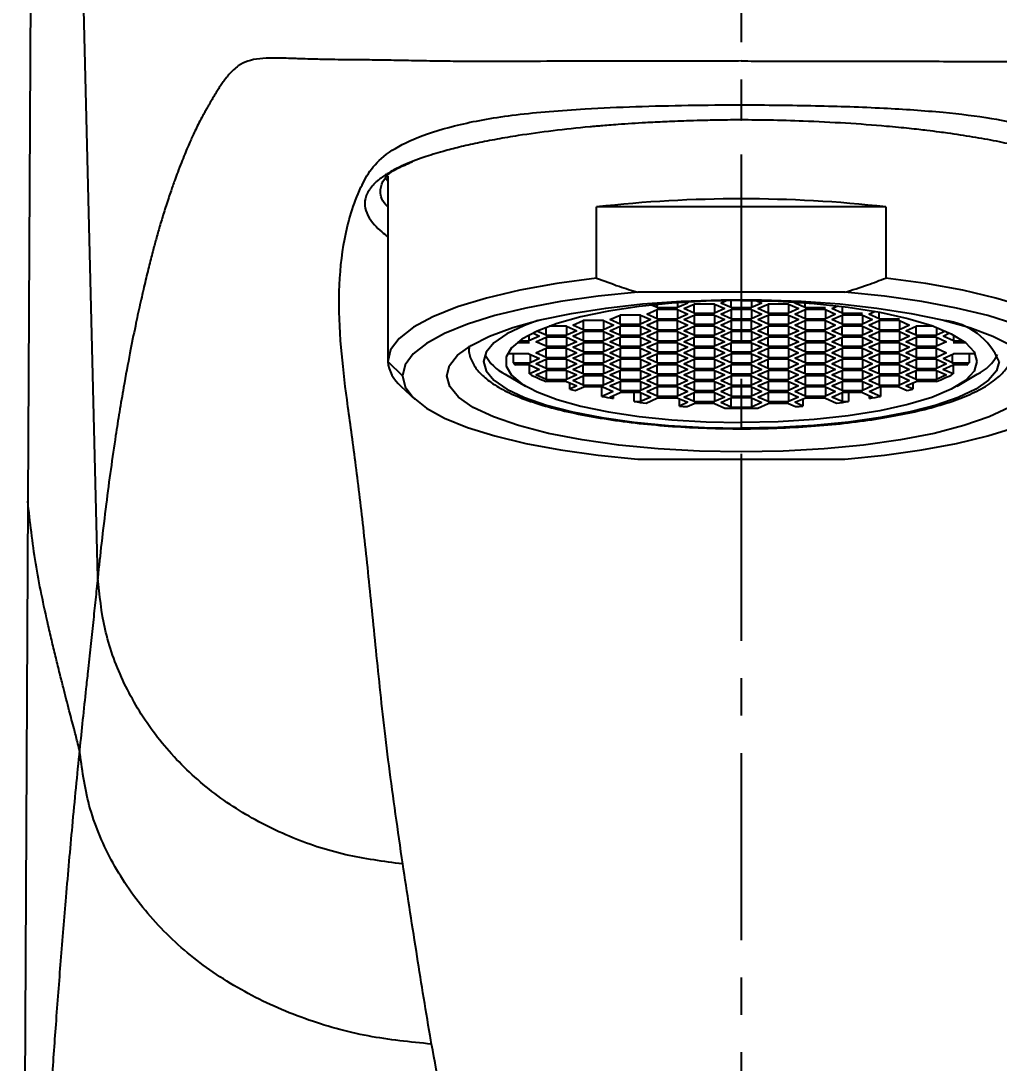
# Model space of a CAD drawing. Header units: millimetres. Extents: x 1261 to 1854, y -639 to -219.
# Drawn here: x 1649.31 to 1682.52, y -456.51 to -421.13 of the extents above; entities that cross this region are included whole.
import ezdxf

# ---------------------------------------------------------------- set-up
doc = ezdxf.new("R2010")
doc.units = ezdxf.units.MM
doc.header["$LTSCALE"] = 0.1
doc.linetypes.add('CENTERX2', pattern=[101.6, 63.5, -12.7, 12.7, -12.7])
doc.layers.get('0').update_dxf_attribs({"lineweight": 13})
doc.layers.add('CENTER', color=1, linetype='CENTERX2')
doc.layers.add('DIM', color=3, linetype='Continuous', lineweight=9)
doc.styles.get("Standard").update_dxf_attribs({"font": 'arial.ttf'})
doc.dimstyles.new('ISO-25', dxfattribs={"dimtxt": 2.5, "dimasz": 2.5, "dimexe": 1.25, "dimexo": 0.625, "dimtad": 1, "dimtxsty": 'Standard', "dimcen": 2.5, "dimadec": 0, "dimazin": 0, "dimtfac": 1, "dimtmove": 0, "dimatfit": 3, "dimfxl": 0, "dimarcsym": 0})

# ---------------------------------------------------------------- blocks, each defined once
blk = doc.blocks.new('*D18')
at = {"layer": 'Defpoints', "color": 0}
for p in [(1673.764, -359.927), (1735.228, -359.927), (1697.692, -485.737)]:
    blk.add_point(p, dxfattribs=at)
at = {"layer": 'DIM', "color": 3, "linetype": 'ByBlock', "lineweight": -2}
for p, q in [((1674.389, -359.927), (1736.478, -359.927)), ((1735.228, -483.237), (1735.228, -362.427)), ((1698.317, -485.737), (1736.478, -485.737))]:
    blk.add_line(p, q, dxfattribs=at)
at = {"layer": 'DIM', "color": 3}
for points in [[(1734.811, -362.427), (1735.644, -362.427), (1735.228, -359.927)], [(1734.811, -483.237), (1735.644, -483.237), (1735.228, -485.737)]]:
    blk.add_solid(points, dxfattribs=at)
at = {"layer": 'DIM', "color": 3, "insert": (1731.598, -422.832), "char_height": 5, "attachment_point": 5, "rotation": 90}
blk.add_mtext('125,8', dxfattribs=at)

msp = doc.modelspace()

# ---------------------------------------------------------------- linework, layer by layer
at = {"color": 7, "linetype": 'Continuous', "lineweight": 25}
for p, q in [((1649.761, -396.45), (1649.542, -437.437)), ((1651.917, -440.04), (1651.196, -410.667)), ((1661.764, -426.57), (1661.681, -426.455)), ((1661.764, -426.408), (1661.764, -432.694)), ((1668.855, -429.86), (1668.855, -427.445)), ((1678.673, -427.445), (1668.855, -427.445)), ((1678.673, -427.445), (1678.673, -429.86)), ((1677.278, -430.343), (1670.25, -430.343)), ((1673.764, -430.589), (1673.764, -430.623)), ((1670.56, -431.085), (1670.906, -430.93)), ((1670.906, -430.865), (1670.715, -430.78)), ((1670.906, -430.865), (1670.906, -430.76)), ((1670.906, -430.865), (1671.599, -430.865)), ((1671.599, -430.93), (1670.906, -430.93)), ((1670.906, -431.24), (1670.906, -430.93)), ((1671.599, -430.701), (1671.599, -430.865)), ((1671.945, -430.71), (1671.599, -430.865)), ((1671.599, -430.93), (1671.945, -431.085)), ((1671.599, -430.93), (1671.599, -431.24)), ((1671.815, -430.897), (1672.162, -430.742)), ((1672.162, -431.053), (1671.815, -430.897)), ((1672.855, -430.742), (1672.162, -430.742)), ((1672.162, -431.053), (1672.162, -430.742)), ((1672.855, -430.742), (1673.201, -430.897)), ((1672.855, -430.742), (1672.855, -431.053)), ((1673.201, -430.897), (1672.855, -431.053)), ((1673.071, -430.71), (1673.255, -430.628)), ((1673.418, -430.865), (1673.071, -430.71)), ((1673.071, -431.085), (1673.418, -430.93)), ((1673.418, -430.865), (1673.418, -430.625)), ((1673.418, -430.865), (1674.11, -430.865)), ((1674.11, -430.93), (1673.418, -430.93)), ((1673.418, -430.93), (1673.418, -431.24)), ((1674.11, -430.625), (1674.11, -430.865)), ((1674.457, -430.71), (1674.11, -430.865)), ((1674.11, -430.93), (1674.457, -431.085)), ((1674.11, -430.93), (1674.11, -431.24)), ((1674.273, -430.628), (1674.457, -430.71)), ((1674.327, -430.897), (1674.673, -430.742)), ((1674.673, -431.053), (1674.327, -430.897)), ((1675.366, -430.742), (1674.673, -430.742)), ((1674.673, -430.742), (1674.673, -431.053)), ((1675.366, -430.742), (1675.713, -430.897)), ((1675.366, -430.742), (1675.366, -431.053)), ((1675.713, -430.897), (1675.366, -431.053)), ((1675.583, -430.71), (1675.646, -430.682)), ((1675.929, -430.865), (1675.583, -430.71)), ((1675.583, -431.085), (1675.929, -430.93)), ((1675.929, -430.865), (1675.929, -430.701)), ((1675.929, -430.865), (1676.622, -430.865)), ((1676.622, -430.93), (1675.929, -430.93)), ((1675.929, -430.93), (1675.929, -431.24)), ((1676.622, -430.93), (1676.968, -431.085)), ((1676.622, -430.93), (1676.622, -431.24)), ((1676.838, -430.898), (1677.044, -430.805)), ((1677.185, -431.053), (1676.838, -430.898)), ((1677.185, -430.822), (1677.185, -431.053)), ((1668.048, -431.46), (1668.395, -431.305)), ((1669.087, -431.305), (1668.395, -431.305)), ((1668.395, -431.305), (1668.395, -431.616)), ((1669.087, -431.305), (1669.434, -431.46)), ((1669.087, -431.305), (1669.087, -431.616)), ((1669.304, -431.273), (1669.65, -431.118)), ((1669.65, -431.428), (1669.304, -431.273)), ((1670.343, -431.118), (1669.65, -431.118)), ((1669.65, -431.428), (1669.65, -431.118)), ((1670.343, -431.118), (1670.69, -431.273)), ((1670.343, -431.428), (1670.343, -431.118)), ((1670.69, -431.273), (1670.343, -431.428)), ((1670.906, -431.24), (1670.56, -431.085)), ((1670.56, -431.46), (1670.906, -431.305)), ((1670.906, -431.24), (1671.599, -431.24)), ((1671.599, -431.305), (1670.906, -431.305)), ((1670.906, -431.305), (1670.906, -431.616)), ((1671.945, -431.085), (1671.599, -431.24)), ((1671.599, -431.305), (1671.945, -431.46)), ((1671.599, -431.616), (1671.599, -431.305)), ((1671.815, -431.273), (1672.162, -431.117)), ((1672.162, -431.428), (1671.815, -431.273)), ((1672.162, -431.053), (1672.855, -431.053)), ((1672.855, -431.117), (1672.162, -431.117)), ((1672.162, -431.117), (1672.162, -431.428)), ((1672.855, -431.117), (1673.201, -431.273)), ((1672.855, -431.117), (1672.855, -431.428)), ((1673.201, -431.273), (1672.855, -431.428)), ((1673.418, -431.24), (1673.071, -431.085)), ((1673.071, -431.46), (1673.418, -431.305)), ((1673.418, -431.24), (1674.11, -431.24)), ((1674.11, -431.305), (1673.418, -431.305)), ((1673.418, -431.305), (1673.418, -431.616)), ((1674.457, -431.085), (1674.11, -431.24)), ((1674.11, -431.305), (1674.457, -431.46)), ((1674.11, -431.616), (1674.11, -431.305)), ((1674.327, -431.273), (1674.673, -431.117)), ((1674.673, -431.428), (1674.327, -431.273)), ((1674.673, -431.053), (1675.366, -431.053)), ((1675.366, -431.117), (1674.673, -431.117)), ((1674.673, -431.117), (1674.673, -431.428)), ((1675.366, -431.117), (1675.713, -431.273)), ((1675.366, -431.117), (1675.366, -431.428)), ((1675.713, -431.273), (1675.366, -431.428)), ((1675.929, -431.24), (1675.583, -431.085)), ((1675.583, -431.46), (1675.929, -431.305)), ((1675.929, -431.24), (1676.622, -431.24)), ((1676.622, -431.305), (1675.929, -431.305)), ((1675.929, -431.305), (1675.929, -431.616)), ((1676.968, -431.085), (1676.622, -431.24)), ((1676.622, -431.305), (1676.968, -431.46)), ((1676.622, -431.616), (1676.622, -431.305)), ((1676.838, -431.273), (1677.185, -431.118)), ((1677.185, -431.428), (1676.838, -431.273)), ((1677.185, -431.053), (1677.878, -431.053)), ((1677.878, -431.118), (1677.185, -431.118)), ((1677.185, -431.118), (1677.185, -431.428)), ((1677.878, -431.118), (1678.224, -431.273)), ((1677.878, -431.118), (1677.878, -431.428)), ((1678.224, -431.273), (1677.878, -431.428)), ((1678.094, -431.085), (1678.307, -430.99)), ((1678.44, -431.24), (1678.094, -431.085)), ((1678.094, -431.46), (1678.44, -431.305)), ((1678.44, -431.24), (1678.44, -431.014)), ((1678.44, -431.24), (1679.133, -431.24)), ((1679.133, -431.305), (1678.44, -431.305)), ((1678.44, -431.305), (1678.44, -431.616)), ((1679.133, -431.305), (1679.48, -431.46)), ((1679.133, -431.305), (1679.133, -431.616)), ((1667.139, -431.803), (1666.826, -431.663)), ((1667.139, -431.803), (1667.139, -431.533)), ((1667.832, -431.493), (1667.248, -431.493)), ((1667.832, -431.493), (1668.178, -431.648)), ((1667.832, -431.493), (1667.832, -431.803)), ((1668.178, -431.648), (1667.832, -431.803)), ((1668.395, -431.616), (1668.048, -431.46)), ((1668.395, -431.616), (1669.087, -431.616)), ((1669.434, -431.46), (1669.087, -431.616)), ((1669.304, -431.648), (1669.65, -431.493)), ((1669.65, -431.803), (1669.304, -431.648)), ((1669.65, -431.428), (1670.343, -431.428)), ((1670.343, -431.493), (1669.65, -431.493)), ((1669.65, -431.803), (1669.65, -431.493)), ((1670.343, -431.493), (1670.69, -431.648)), ((1670.343, -431.493), (1670.343, -431.803)), ((1670.69, -431.648), (1670.343, -431.803)), ((1670.906, -431.616), (1670.56, -431.46)), ((1670.906, -431.616), (1671.599, -431.616)), ((1671.945, -431.46), (1671.599, -431.616)), ((1671.815, -431.648), (1672.162, -431.493)), ((1672.162, -431.803), (1671.815, -431.648)), ((1672.162, -431.428), (1672.855, -431.428)), ((1672.855, -431.493), (1672.162, -431.493)), ((1672.162, -431.493), (1672.162, -431.803)), ((1672.855, -431.493), (1673.201, -431.648)), ((1672.855, -431.493), (1672.855, -431.803)), ((1673.201, -431.648), (1672.855, -431.803)), ((1673.418, -431.616), (1673.071, -431.46)), ((1673.418, -431.616), (1674.11, -431.616)), ((1674.457, -431.46), (1674.11, -431.616)), ((1674.327, -431.648), (1674.673, -431.493)), ((1674.673, -431.803), (1674.327, -431.648)), ((1674.673, -431.428), (1675.366, -431.428)), ((1675.366, -431.493), (1674.673, -431.493)), ((1674.673, -431.803), (1674.673, -431.493)), ((1675.366, -431.493), (1675.713, -431.648)), ((1675.366, -431.493), (1675.366, -431.803)), ((1675.713, -431.648), (1675.366, -431.803)), ((1675.929, -431.616), (1675.583, -431.46)), ((1675.929, -431.616), (1676.622, -431.616)), ((1676.968, -431.46), (1676.622, -431.616)), ((1676.838, -431.648), (1677.185, -431.493)), ((1677.185, -431.803), (1676.838, -431.648)), ((1677.185, -431.428), (1677.878, -431.428)), ((1677.878, -431.493), (1677.185, -431.493)), ((1677.185, -431.803), (1677.185, -431.493)), ((1677.878, -431.493), (1678.224, -431.648)), ((1677.878, -431.493), (1677.878, -431.803)), ((1678.224, -431.648), (1677.878, -431.803)), ((1678.44, -431.616), (1678.094, -431.46)), ((1678.44, -431.616), (1679.133, -431.616)), ((1679.48, -431.46), (1679.133, -431.616)), ((1679.35, -431.648), (1679.696, -431.493)), ((1679.696, -431.803), (1679.35, -431.648)), ((1680.28, -431.493), (1679.696, -431.493)), ((1679.696, -431.803), (1679.696, -431.493)), ((1680.389, -431.533), (1680.389, -431.803)), ((1680.702, -431.663), (1680.389, -431.803)), ((1666.243, -431.988), (1666.558, -431.988)), ((1666.558, -431.795), (1666.558, -431.988)), ((1666.914, -431.831), (1666.558, -431.988)), ((1666.693, -431.725), (1666.914, -431.831)), ((1666.792, -432.023), (1667.139, -431.868)), ((1667.139, -431.803), (1667.832, -431.803)), ((1667.832, -431.868), (1667.139, -431.868)), ((1667.139, -431.868), (1667.139, -432.179)), ((1667.832, -431.868), (1668.178, -432.023)), ((1667.832, -431.868), (1667.832, -432.179)), ((1668.048, -431.836), (1668.395, -431.68)), ((1668.395, -431.991), (1668.048, -431.836)), ((1669.087, -431.68), (1668.395, -431.68)), ((1668.395, -431.68), (1668.395, -431.991)), ((1668.395, -431.991), (1669.087, -431.991)), ((1669.087, -431.68), (1669.434, -431.836)), ((1669.087, -431.68), (1669.087, -431.991)), ((1669.434, -431.836), (1669.087, -431.991)), ((1669.304, -432.023), (1669.65, -431.868)), ((1669.65, -431.803), (1670.343, -431.803)), ((1670.343, -431.868), (1669.65, -431.868)), ((1669.65, -432.179), (1669.65, -431.868)), ((1670.343, -431.868), (1670.69, -432.023)), ((1670.343, -431.868), (1670.343, -432.179)), ((1670.56, -431.836), (1670.906, -431.68)), ((1670.906, -431.991), (1670.56, -431.836)), ((1671.599, -431.68), (1670.906, -431.68)), ((1670.906, -431.68), (1670.906, -431.991)), ((1670.906, -431.991), (1671.599, -431.991)), ((1671.599, -431.68), (1671.945, -431.836)), ((1671.599, -431.68), (1671.599, -431.991)), ((1671.945, -431.836), (1671.599, -431.991)), ((1671.815, -432.023), (1672.162, -431.868)), ((1672.162, -431.803), (1672.855, -431.803)), ((1672.855, -431.868), (1672.162, -431.868)), ((1672.162, -432.179), (1672.162, -431.868)), ((1672.855, -431.868), (1673.201, -432.023)), ((1672.855, -431.868), (1672.855, -432.179)), ((1673.071, -431.836), (1673.418, -431.68)), ((1673.418, -431.991), (1673.071, -431.836)), ((1674.11, -431.68), (1673.418, -431.68)), ((1673.418, -431.68), (1673.418, -431.991)), ((1673.418, -431.991), (1674.11, -431.991)), ((1674.11, -431.68), (1674.457, -431.836)), ((1674.11, -431.68), (1674.11, -431.991)), ((1674.457, -431.836), (1674.11, -431.991)), ((1674.327, -432.023), (1674.673, -431.868)), ((1674.673, -431.803), (1675.366, -431.803)), ((1675.366, -431.868), (1674.673, -431.868)), ((1674.673, -432.179), (1674.673, -431.868)), ((1675.366, -431.868), (1675.713, -432.023)), ((1675.366, -431.868), (1675.366, -432.179)), ((1675.583, -431.836), (1675.929, -431.68)), ((1675.929, -431.991), (1675.583, -431.836)), ((1676.622, -431.68), (1675.929, -431.68)), ((1675.929, -431.68), (1675.929, -431.991)), ((1675.929, -431.991), (1676.622, -431.991)), ((1676.622, -431.68), (1676.968, -431.836)), ((1676.622, -431.68), (1676.622, -431.991)), ((1676.968, -431.836), (1676.622, -431.991)), ((1676.838, -432.023), (1677.185, -431.868)), ((1677.185, -431.803), (1677.878, -431.803)), ((1677.878, -431.868), (1677.185, -431.868)), ((1677.185, -432.179), (1677.185, -431.868)), ((1677.878, -431.868), (1678.224, -432.023)), ((1677.878, -431.868), (1677.878, -432.179)), ((1678.094, -431.836), (1678.44, -431.68)), ((1678.44, -431.991), (1678.094, -431.836)), ((1679.133, -431.68), (1678.44, -431.68)), ((1678.44, -431.68), (1678.44, -431.991)), ((1678.44, -431.991), (1679.133, -431.991)), ((1679.133, -431.68), (1679.48, -431.836)), ((1679.133, -431.68), (1679.133, -431.991)), ((1679.48, -431.836), (1679.133, -431.991)), ((1679.35, -432.023), (1679.696, -431.868)), ((1679.696, -431.803), (1680.389, -431.803)), ((1680.389, -431.868), (1679.696, -431.868)), ((1679.696, -431.868), (1679.696, -432.179)), ((1680.389, -431.868), (1680.735, -432.023)), ((1680.389, -431.868), (1680.389, -432.179)), ((1680.614, -431.831), (1680.835, -431.725)), ((1680.97, -431.988), (1680.614, -431.831)), ((1680.97, -431.795), (1680.97, -431.988)), ((1680.97, -431.988), (1681.285, -431.988)), ((1664.514, -432.211), (1664.515, -432.18)), ((1664.514, -432.194), (1664.514, -432.211)), ((1666.576, -432.056), (1666.154, -432.056)), ((1667.139, -432.179), (1666.792, -432.023)), ((1666.792, -432.399), (1667.139, -432.243)), ((1667.139, -432.179), (1667.832, -432.179)), ((1667.832, -432.243), (1667.139, -432.243)), ((1667.139, -432.554), (1667.139, -432.243)), ((1668.178, -432.023), (1667.832, -432.179)), ((1667.832, -432.243), (1668.178, -432.399)), ((1667.832, -432.554), (1667.832, -432.243)), ((1668.048, -432.211), (1668.395, -432.056)), ((1668.395, -432.366), (1668.048, -432.211)), ((1669.087, -432.056), (1668.395, -432.056)), ((1668.395, -432.056), (1668.395, -432.366)), ((1668.395, -432.366), (1669.087, -432.366)), ((1669.087, -432.056), (1669.434, -432.211)), ((1669.087, -432.056), (1669.087, -432.366)), ((1669.434, -432.211), (1669.087, -432.366)), ((1669.65, -432.179), (1669.304, -432.023)), ((1669.304, -432.399), (1669.65, -432.243)), ((1669.65, -432.179), (1670.343, -432.179)), ((1670.343, -432.243), (1669.65, -432.243)), ((1669.65, -432.243), (1669.65, -432.554)), ((1670.69, -432.023), (1670.343, -432.179)), ((1670.343, -432.243), (1670.69, -432.399)), ((1670.343, -432.554), (1670.343, -432.243)), ((1670.56, -432.211), (1670.906, -432.056)), ((1670.906, -432.366), (1670.56, -432.211)), ((1671.599, -432.056), (1670.906, -432.056)), ((1670.906, -432.056), (1670.906, -432.366)), ((1670.906, -432.366), (1671.599, -432.366)), ((1671.599, -432.056), (1671.945, -432.211)), ((1671.599, -432.056), (1671.599, -432.366)), ((1671.945, -432.211), (1671.599, -432.366)), ((1672.162, -432.179), (1671.815, -432.023)), ((1671.815, -432.399), (1672.162, -432.243)), ((1672.162, -432.179), (1672.855, -432.179)), ((1672.855, -432.243), (1672.162, -432.243)), ((1672.162, -432.243), (1672.162, -432.554)), ((1673.201, -432.023), (1672.855, -432.179)), ((1672.855, -432.243), (1673.201, -432.399)), ((1672.855, -432.243), (1672.855, -432.554)), ((1673.071, -432.211), (1673.418, -432.056)), ((1673.418, -432.366), (1673.071, -432.211)), ((1674.11, -432.056), (1673.418, -432.056)), ((1673.418, -432.366), (1673.418, -432.056)), ((1673.418, -432.366), (1674.11, -432.366)), ((1674.11, -432.056), (1674.457, -432.211)), ((1674.11, -432.056), (1674.11, -432.366)), ((1674.457, -432.211), (1674.11, -432.366)), ((1674.673, -432.179), (1674.327, -432.023)), ((1674.327, -432.399), (1674.673, -432.243)), ((1674.673, -432.179), (1675.366, -432.179)), ((1675.366, -432.243), (1674.673, -432.243)), ((1674.673, -432.243), (1674.673, -432.554)), ((1675.713, -432.023), (1675.366, -432.179)), ((1675.366, -432.243), (1675.712, -432.399)), ((1675.366, -432.243), (1675.366, -432.554)), ((1675.583, -432.211), (1675.929, -432.056)), ((1675.929, -432.366), (1675.583, -432.211)), ((1676.622, -432.056), (1675.929, -432.056)), ((1675.929, -432.056), (1675.929, -432.366)), ((1675.929, -432.366), (1676.622, -432.366)), ((1676.622, -432.056), (1676.968, -432.211)), ((1676.622, -432.056), (1676.622, -432.366)), ((1676.968, -432.211), (1676.622, -432.366)), ((1677.185, -432.179), (1676.838, -432.023)), ((1676.838, -432.399), (1677.185, -432.243)), ((1677.185, -432.179), (1677.878, -432.179)), ((1677.878, -432.243), (1677.185, -432.243)), ((1677.185, -432.243), (1677.185, -432.554)), ((1678.224, -432.023), (1677.878, -432.179)), ((1677.878, -432.243), (1678.224, -432.399)), ((1677.878, -432.554), (1677.878, -432.243)), ((1678.094, -432.211), (1678.44, -432.056)), ((1678.44, -432.366), (1678.094, -432.211)), ((1679.133, -432.056), (1678.44, -432.056)), ((1678.44, -432.056), (1678.44, -432.366)), ((1678.44, -432.366), (1679.133, -432.366)), ((1679.133, -432.056), (1679.48, -432.211)), ((1679.133, -432.056), (1679.133, -432.366)), ((1679.48, -432.211), (1679.133, -432.366)), ((1679.696, -432.179), (1679.35, -432.023)), ((1679.35, -432.399), (1679.696, -432.243)), ((1679.696, -432.179), (1680.389, -432.179)), ((1680.389, -432.243), (1679.696, -432.243)), ((1679.696, -432.243), (1679.696, -432.554)), ((1680.735, -432.023), (1680.389, -432.179)), ((1680.389, -432.243), (1680.735, -432.399)), ((1680.389, -432.554), (1680.389, -432.243)), ((1681.374, -432.056), (1680.952, -432.056)), ((1661.764, -432.694), (1662.264, -433.177)), ((1666.558, -432.434), (1665.827, -432.434)), ((1666.03, -432.74), (1666.03, -432.434)), ((1666.558, -432.434), (1666.914, -432.591)), ((1666.603, -432.453), (1666.603, -432.74)), ((1666.914, -432.591), (1666.603, -432.74)), ((1667.139, -432.554), (1666.792, -432.399)), ((1666.792, -432.774), (1667.139, -432.619)), ((1667.139, -432.554), (1667.832, -432.554)), ((1667.832, -432.619), (1667.139, -432.619)), ((1667.139, -432.619), (1667.139, -432.929)), ((1668.178, -432.399), (1667.832, -432.554)), ((1667.832, -432.619), (1668.178, -432.774)), ((1667.832, -432.619), (1667.832, -432.929)), ((1668.048, -432.586), (1668.395, -432.431)), ((1668.395, -432.742), (1668.048, -432.586)), ((1669.087, -432.431), (1668.395, -432.431)), ((1668.395, -432.431), (1668.395, -432.742)), ((1669.087, -432.431), (1669.434, -432.586)), ((1669.087, -432.431), (1669.087, -432.742)), ((1669.434, -432.586), (1669.087, -432.742)), ((1669.65, -432.554), (1669.304, -432.399)), ((1669.304, -432.774), (1669.65, -432.619)), ((1669.65, -432.554), (1670.343, -432.554)), ((1670.343, -432.619), (1669.65, -432.619)), ((1669.65, -432.619), (1669.65, -432.929)), ((1670.69, -432.399), (1670.343, -432.554)), ((1670.343, -432.619), (1670.69, -432.774)), ((1670.343, -432.619), (1670.343, -432.929)), ((1670.56, -432.586), (1670.906, -432.431)), ((1670.906, -432.742), (1670.56, -432.586)), ((1671.599, -432.431), (1670.906, -432.431)), ((1670.906, -432.742), (1670.906, -432.431)), ((1671.599, -432.431), (1671.945, -432.586)), ((1671.599, -432.431), (1671.599, -432.742)), ((1671.945, -432.586), (1671.599, -432.742)), ((1672.162, -432.554), (1671.815, -432.399)), ((1671.815, -432.774), (1672.162, -432.619)), ((1672.162, -432.554), (1672.855, -432.554)), ((1672.855, -432.619), (1672.162, -432.619)), ((1672.162, -432.619), (1672.162, -432.929)), ((1673.201, -432.399), (1672.855, -432.554)), ((1672.855, -432.619), (1673.201, -432.774)), ((1672.855, -432.619), (1672.855, -432.929)), ((1673.071, -432.586), (1673.418, -432.431)), ((1673.418, -432.742), (1673.071, -432.586)), ((1674.11, -432.431), (1673.418, -432.431)), ((1673.418, -432.431), (1673.418, -432.742)), ((1674.11, -432.431), (1674.457, -432.586)), ((1674.11, -432.431), (1674.11, -432.742)), ((1674.457, -432.586), (1674.11, -432.742)), ((1674.673, -432.554), (1674.327, -432.399)), ((1674.327, -432.774), (1674.673, -432.619)), ((1674.673, -432.554), (1675.366, -432.554)), ((1675.366, -432.619), (1674.673, -432.619)), ((1674.673, -432.929), (1674.673, -432.619)), ((1675.712, -432.399), (1675.366, -432.554)), ((1675.366, -432.619), (1675.712, -432.774)), ((1675.366, -432.619), (1675.366, -432.929)), ((1675.583, -432.586), (1675.929, -432.431)), ((1675.929, -432.742), (1675.583, -432.586)), ((1676.622, -432.431), (1675.929, -432.431)), ((1675.929, -432.431), (1675.929, -432.742)), ((1676.622, -432.431), (1676.968, -432.586)), ((1676.622, -432.431), (1676.622, -432.742)), ((1676.968, -432.586), (1676.622, -432.742)), ((1677.185, -432.554), (1676.838, -432.399)), ((1676.838, -432.774), (1677.185, -432.619)), ((1677.185, -432.554), (1677.878, -432.554)), ((1677.878, -432.619), (1677.185, -432.619)), ((1677.185, -432.619), (1677.185, -432.929)), ((1678.224, -432.399), (1677.878, -432.554)), ((1677.878, -432.619), (1678.224, -432.774)), ((1677.878, -432.619), (1677.878, -432.929)), ((1678.094, -432.586), (1678.44, -432.431)), ((1678.44, -432.742), (1678.094, -432.586)), ((1679.133, -432.431), (1678.44, -432.431)), ((1678.44, -432.431), (1678.44, -432.742)), ((1679.133, -432.431), (1679.48, -432.586)), ((1679.133, -432.431), (1679.133, -432.742)), ((1679.48, -432.586), (1679.133, -432.742)), ((1679.696, -432.554), (1679.35, -432.399)), ((1679.35, -432.774), (1679.696, -432.619)), ((1679.696, -432.554), (1680.389, -432.554)), ((1680.389, -432.619), (1679.696, -432.619)), ((1679.696, -432.619), (1679.696, -432.929)), ((1680.735, -432.399), (1680.389, -432.554)), ((1680.389, -432.619), (1680.735, -432.774)), ((1680.389, -432.619), (1680.389, -432.929)), ((1680.614, -432.591), (1680.97, -432.434)), ((1680.925, -432.74), (1680.614, -432.591)), ((1680.925, -432.453), (1680.925, -432.74)), ((1681.7, -432.434), (1680.97, -432.434)), ((1681.498, -432.434), (1681.498, -432.74)), ((1666.03, -432.74), (1666.603, -432.74)), ((1666.574, -432.806), (1666.102, -432.806)), ((1666.571, -433.117), (1666.571, -432.806)), ((1666.92, -432.962), (1666.571, -433.117)), ((1666.574, -432.806), (1666.92, -432.962)), ((1667.139, -432.929), (1666.792, -432.774)), ((1666.792, -433.149), (1667.139, -432.994)), ((1667.139, -432.929), (1667.832, -432.929)), ((1667.832, -432.994), (1667.139, -432.994)), ((1667.139, -432.994), (1667.139, -433.305)), ((1668.178, -432.774), (1667.832, -432.929)), ((1667.832, -432.994), (1668.178, -433.149)), ((1667.832, -432.994), (1667.832, -433.305)), ((1668.048, -432.962), (1668.395, -432.806)), ((1668.395, -433.117), (1668.048, -432.962)), ((1668.395, -432.742), (1669.087, -432.742)), ((1669.087, -432.806), (1668.395, -432.806)), ((1668.395, -433.117), (1668.395, -432.806)), ((1669.087, -432.806), (1669.434, -432.962)), ((1669.087, -432.806), (1669.087, -433.117)), ((1669.434, -432.962), (1669.087, -433.117)), ((1669.65, -432.929), (1669.304, -432.774)), ((1669.304, -433.149), (1669.65, -432.994)), ((1669.65, -432.929), (1670.343, -432.929)), ((1670.343, -432.994), (1669.65, -432.994)), ((1669.65, -433.305), (1669.65, -432.994)), ((1670.69, -432.774), (1670.343, -432.929)), ((1670.343, -432.994), (1670.69, -433.149)), ((1670.343, -432.994), (1670.343, -433.305)), ((1670.56, -432.962), (1670.906, -432.806)), ((1670.906, -433.117), (1670.56, -432.962)), ((1670.906, -432.742), (1671.599, -432.742)), ((1671.599, -432.806), (1670.906, -432.806)), ((1670.906, -433.117), (1670.906, -432.806)), ((1671.599, -432.806), (1671.945, -432.962)), ((1671.599, -432.806), (1671.599, -433.117)), ((1671.945, -432.962), (1671.599, -433.117)), ((1672.162, -432.929), (1671.815, -432.774)), ((1671.815, -433.149), (1672.162, -432.994)), ((1672.162, -432.929), (1672.855, -432.929)), ((1672.855, -432.994), (1672.162, -432.994)), ((1672.162, -432.994), (1672.162, -433.304)), ((1673.201, -432.774), (1672.855, -432.929)), ((1672.855, -432.994), (1673.201, -433.149)), ((1672.855, -432.994), (1672.855, -433.304)), ((1673.071, -432.962), (1673.418, -432.806)), ((1673.418, -433.117), (1673.071, -432.962)), ((1673.418, -432.742), (1674.11, -432.742)), ((1674.11, -432.806), (1673.418, -432.806)), ((1673.418, -433.117), (1673.418, -432.806)), ((1674.11, -432.806), (1674.457, -432.962)), ((1674.11, -432.806), (1674.11, -433.117)), ((1674.457, -432.962), (1674.11, -433.117)), ((1674.673, -432.929), (1674.327, -432.774)), ((1674.327, -433.149), (1674.673, -432.994)), ((1674.673, -432.929), (1675.366, -432.929)), ((1675.366, -432.994), (1674.673, -432.994)), ((1674.673, -432.994), (1674.673, -433.304)), ((1675.712, -432.774), (1675.366, -432.929)), ((1675.366, -432.994), (1675.712, -433.149)), ((1675.366, -432.994), (1675.366, -433.304)), ((1675.583, -432.962), (1675.929, -432.806)), ((1675.929, -433.117), (1675.583, -432.962)), ((1675.929, -432.742), (1676.622, -432.742)), ((1676.622, -432.806), (1675.929, -432.806)), ((1675.929, -433.117), (1675.929, -432.806)), ((1676.622, -432.806), (1676.968, -432.962)), ((1676.622, -432.806), (1676.622, -433.117)), ((1676.968, -432.962), (1676.622, -433.117)), ((1677.185, -432.929), (1676.838, -432.774)), ((1676.838, -433.149), (1677.185, -432.994)), ((1677.185, -432.929), (1677.878, -432.929)), ((1677.878, -432.994), (1677.185, -432.994)), ((1677.185, -432.994), (1677.185, -433.305)), ((1678.224, -432.774), (1677.878, -432.929)), ((1677.878, -432.994), (1678.224, -433.149)), ((1677.878, -432.994), (1677.878, -433.305)), ((1678.094, -432.962), (1678.44, -432.806)), ((1678.44, -433.117), (1678.094, -432.962)), ((1678.44, -432.742), (1679.133, -432.742)), ((1679.133, -432.806), (1678.44, -432.806)), ((1678.44, -433.117), (1678.44, -432.806)), ((1679.133, -432.806), (1679.48, -432.962)), ((1679.133, -432.806), (1679.133, -433.117)), ((1679.48, -432.962), (1679.133, -433.117)), ((1679.696, -432.929), (1679.35, -432.774)), ((1679.35, -433.149), (1679.696, -432.994)), ((1679.696, -432.929), (1680.389, -432.929)), ((1680.389, -432.994), (1679.696, -432.994)), ((1679.696, -433.305), (1679.696, -432.994)), ((1680.735, -432.774), (1680.389, -432.929)), ((1680.389, -432.994), (1680.735, -433.149)), ((1680.389, -432.994), (1680.389, -433.305)), ((1680.608, -432.962), (1680.954, -432.806)), ((1680.957, -433.117), (1680.608, -432.962)), ((1680.925, -432.74), (1681.498, -432.74)), ((1681.426, -432.806), (1680.954, -432.806)), ((1680.957, -432.806), (1680.957, -433.117)), ((1665.752, -433.121), (1666.439, -433.526)), ((1667.139, -433.305), (1666.792, -433.149)), ((1667.831, -433.37), (1667.134, -433.37)), ((1667.139, -433.305), (1667.832, -433.305)), ((1667.831, -433.37), (1668.177, -433.525)), ((1668.178, -433.149), (1667.832, -433.305)), ((1667.942, -433.631), (1667.942, -433.42)), ((1668.048, -433.337), (1668.395, -433.182)), ((1668.395, -433.492), (1668.048, -433.337)), ((1668.395, -433.117), (1669.087, -433.117)), ((1669.087, -433.182), (1668.395, -433.182)), ((1668.395, -433.182), (1668.395, -433.492)), ((1669.087, -433.182), (1669.434, -433.337)), ((1669.087, -433.492), (1669.087, -433.182)), ((1669.434, -433.337), (1669.087, -433.492)), ((1669.65, -433.305), (1669.304, -433.149)), ((1669.304, -433.525), (1669.65, -433.369)), ((1669.65, -433.305), (1670.343, -433.305)), ((1670.343, -433.369), (1669.65, -433.369)), ((1669.65, -433.369), (1669.65, -433.68)), ((1670.69, -433.149), (1670.343, -433.305)), ((1670.343, -433.369), (1670.69, -433.525)), ((1670.343, -433.369), (1670.343, -433.68)), ((1670.56, -433.337), (1670.906, -433.182)), ((1670.906, -433.492), (1670.56, -433.337)), ((1670.906, -433.117), (1671.599, -433.117)), ((1671.599, -433.182), (1670.906, -433.182)), ((1670.906, -433.182), (1670.906, -433.492)), ((1671.599, -433.182), (1671.945, -433.337)), ((1671.599, -433.492), (1671.599, -433.182)), ((1671.945, -433.337), (1671.599, -433.492)), ((1672.162, -433.304), (1671.815, -433.149)), ((1671.815, -433.524), (1672.162, -433.369)), ((1672.162, -433.304), (1672.855, -433.304)), ((1672.855, -433.369), (1672.162, -433.369)), ((1672.162, -433.369), (1672.162, -433.68)), ((1673.201, -433.149), (1672.855, -433.304)), ((1672.855, -433.369), (1673.201, -433.524)), ((1672.855, -433.369), (1672.855, -433.68)), ((1673.071, -433.337), (1673.418, -433.182)), ((1673.418, -433.492), (1673.071, -433.337)), ((1673.418, -433.117), (1674.11, -433.117)), ((1674.11, -433.182), (1673.418, -433.182)), ((1673.418, -433.182), (1673.418, -433.492)), ((1674.11, -433.182), (1674.457, -433.337)), ((1674.11, -433.492), (1674.11, -433.182)), ((1674.457, -433.337), (1674.11, -433.492)), ((1674.673, -433.304), (1674.327, -433.149)), ((1674.327, -433.524), (1674.673, -433.369)), ((1674.673, -433.304), (1675.366, -433.304)), ((1675.366, -433.369), (1674.673, -433.369)), ((1674.673, -433.369), (1674.673, -433.68)), ((1675.712, -433.149), (1675.366, -433.304)), ((1675.366, -433.369), (1675.712, -433.524)), ((1675.366, -433.369), (1675.366, -433.68)), ((1675.583, -433.337), (1675.929, -433.182)), ((1675.929, -433.492), (1675.583, -433.337)), ((1675.929, -433.117), (1676.622, -433.117)), ((1676.622, -433.182), (1675.929, -433.182)), ((1675.929, -433.182), (1675.929, -433.492)), ((1676.622, -433.182), (1676.968, -433.337)), ((1676.622, -433.492), (1676.622, -433.182)), ((1676.968, -433.337), (1676.622, -433.492)), ((1677.185, -433.305), (1676.838, -433.149)), ((1676.838, -433.525), (1677.185, -433.369)), ((1677.185, -433.305), (1677.878, -433.305)), ((1677.878, -433.369), (1677.185, -433.369)), ((1677.185, -433.369), (1677.185, -433.68)), ((1678.224, -433.149), (1677.878, -433.305)), ((1677.878, -433.369), (1678.224, -433.525)), ((1677.878, -433.369), (1677.878, -433.68)), ((1678.094, -433.337), (1678.44, -433.182)), ((1678.44, -433.492), (1678.094, -433.337)), ((1678.44, -433.117), (1679.133, -433.117)), ((1679.133, -433.182), (1678.44, -433.182)), ((1678.44, -433.182), (1678.44, -433.492)), ((1679.133, -433.182), (1679.48, -433.337)), ((1679.133, -433.492), (1679.133, -433.182)), ((1679.48, -433.337), (1679.133, -433.492)), ((1679.696, -433.305), (1679.35, -433.149)), ((1679.351, -433.525), (1679.697, -433.37)), ((1679.586, -433.42), (1679.586, -433.631)), ((1679.696, -433.305), (1680.389, -433.305)), ((1680.394, -433.37), (1679.697, -433.37)), ((1680.735, -433.149), (1680.389, -433.305)), ((1681.089, -433.526), (1681.776, -433.121)), ((1662.203, -433.526), (1662.684, -433.974)), ((1668.177, -433.525), (1667.942, -433.631)), ((1668.126, -433.68), (1668.416, -433.554)), ((1668.395, -433.492), (1669.087, -433.492)), ((1669.065, -433.554), (1668.416, -433.554)), ((1669.035, -433.881), (1669.035, -433.554)), ((1669.417, -433.715), (1669.035, -433.881)), ((1669.065, -433.554), (1669.417, -433.715)), ((1669.65, -433.68), (1669.304, -433.525)), ((1669.304, -433.9), (1669.65, -433.745)), ((1669.65, -433.68), (1670.343, -433.68)), ((1670.343, -433.745), (1669.65, -433.745)), ((1670.126, -434.055), (1670.126, -433.745)), ((1670.69, -433.525), (1670.343, -433.68)), ((1670.343, -433.745), (1670.69, -433.9)), ((1670.343, -433.745), (1670.343, -434.055)), ((1670.56, -433.712), (1670.906, -433.557)), ((1670.906, -433.867), (1670.56, -433.712)), ((1670.906, -433.492), (1671.599, -433.492)), ((1671.599, -433.557), (1670.906, -433.557)), ((1670.906, -433.557), (1670.906, -433.867)), ((1671.599, -433.557), (1671.945, -433.712)), ((1671.599, -433.557), (1671.599, -433.867)), ((1671.945, -433.712), (1671.599, -433.867)), ((1672.162, -433.68), (1671.815, -433.524)), ((1671.816, -433.899), (1672.161, -433.745)), ((1672.854, -433.745), (1672.161, -433.745)), ((1672.162, -433.68), (1672.855, -433.68)), ((1672.163, -434.055), (1672.163, -433.745)), ((1672.854, -433.745), (1673.201, -433.901)), ((1673.201, -433.524), (1672.855, -433.68)), ((1672.855, -433.746), (1672.855, -434.055)), ((1673.071, -433.712), (1673.418, -433.557)), ((1673.418, -433.867), (1673.071, -433.712)), ((1673.418, -433.492), (1674.11, -433.492)), ((1674.11, -433.557), (1673.418, -433.557)), ((1673.418, -433.557), (1673.418, -433.867)), ((1674.11, -433.557), (1674.457, -433.712)), ((1674.11, -433.557), (1674.11, -433.867)), ((1674.457, -433.712), (1674.11, -433.867)), ((1674.673, -433.68), (1674.327, -433.524)), ((1674.327, -433.901), (1674.674, -433.745)), ((1674.672, -433.746), (1674.672, -434.055)), ((1674.673, -433.68), (1675.366, -433.68)), ((1675.367, -433.745), (1674.674, -433.745)), ((1675.365, -433.745), (1675.365, -434.055)), ((1675.712, -433.524), (1675.366, -433.68)), ((1675.367, -433.745), (1675.712, -433.899)), ((1675.583, -433.712), (1675.929, -433.557)), ((1675.929, -433.867), (1675.583, -433.712)), ((1675.929, -433.492), (1676.622, -433.492)), ((1676.622, -433.557), (1675.929, -433.557)), ((1675.929, -433.557), (1675.929, -433.867)), ((1676.622, -433.557), (1676.968, -433.712)), ((1676.622, -433.557), (1676.622, -433.867)), ((1676.968, -433.712), (1676.622, -433.867)), ((1677.185, -433.68), (1676.838, -433.525)), ((1676.838, -433.9), (1677.185, -433.745)), ((1677.185, -433.68), (1677.878, -433.68)), ((1677.878, -433.745), (1677.185, -433.745)), ((1677.185, -433.745), (1677.185, -434.055)), ((1677.402, -433.745), (1677.402, -434.055)), ((1678.224, -433.525), (1677.878, -433.68)), ((1677.878, -433.745), (1678.224, -433.9)), ((1678.111, -433.715), (1678.462, -433.554)), ((1678.493, -433.881), (1678.111, -433.715)), ((1678.44, -433.492), (1679.133, -433.492)), ((1679.112, -433.554), (1678.462, -433.554)), ((1678.493, -433.554), (1678.493, -433.881)), ((1679.112, -433.554), (1679.401, -433.68)), ((1679.586, -433.631), (1679.351, -433.525)), ((1669.412, -433.948), (1669.304, -433.9)), ((1669.412, -433.851), (1669.412, -433.948)), ((1670.126, -434.055), (1670.343, -434.055)), ((1670.69, -433.9), (1670.343, -434.055)), ((1670.535, -434.105), (1670.903, -433.937)), ((1671.609, -433.937), (1670.903, -433.937)), ((1670.906, -433.867), (1671.599, -433.867)), ((1671.609, -433.937), (1671.951, -434.08)), ((1671.67, -434.209), (1671.67, -433.962)), ((1671.951, -434.08), (1671.67, -434.209)), ((1672.163, -434.055), (1671.816, -433.899)), ((1671.924, -434.226), (1672.161, -434.12)), ((1672.854, -434.12), (1672.161, -434.12)), ((1672.163, -434.055), (1672.855, -434.055)), ((1672.854, -434.12), (1673.201, -434.276)), ((1673.201, -433.901), (1672.855, -434.055)), ((1673.071, -434.087), (1673.418, -433.932)), ((1673.418, -434.243), (1673.071, -434.087)), ((1673.418, -433.867), (1674.11, -433.867)), ((1674.11, -433.932), (1673.418, -433.932)), ((1673.418, -434.243), (1673.418, -433.932)), ((1674.11, -433.932), (1674.457, -434.087)), ((1674.11, -433.932), (1674.11, -434.243)), ((1674.457, -434.087), (1674.11, -434.243)), ((1674.672, -434.055), (1674.327, -433.901)), ((1674.327, -434.276), (1674.674, -434.12)), ((1674.672, -434.055), (1675.365, -434.055)), ((1675.367, -434.12), (1674.674, -434.12)), ((1675.712, -433.899), (1675.365, -434.055)), ((1675.367, -434.12), (1675.604, -434.226)), ((1675.577, -434.08), (1675.919, -433.937)), ((1675.858, -434.209), (1675.577, -434.08)), ((1675.858, -433.962), (1675.858, -434.209)), ((1676.625, -433.937), (1675.919, -433.937)), ((1675.929, -433.867), (1676.622, -433.867)), ((1676.625, -433.937), (1676.993, -434.105)), ((1677.185, -434.055), (1676.838, -433.9)), ((1677.185, -434.055), (1677.402, -434.055)), ((1678.115, -433.948), (1678.115, -433.851)), ((1678.224, -433.9), (1678.115, -433.948)), ((1673.418, -434.243), (1674.11, -434.243)), ((1673.764, -434.282), (1673.764, -434.765)), ((1673.764, -434.765), (1673.764, -434.959)), ((1673.764, -434.976), (1673.764, -434.959)), ((1670.25, -436.011), (1677.278, -436.011)), ((1649.542, -437.437), (1649.308, -485.237))]:
    msp.add_line(p, q, dxfattribs=at)
at = {"color": 7, "linetype": 'Continuous', "lineweight": 25, "flags": 128}
for points in [[(1668.855, -429.86), (1667.5, -430.045), (1666.248, -430.273), (1665.118, -430.54), (1664.128, -430.843), (1663.296, -431.176), (1662.634, -431.533), (1662.153, -431.909), (1661.862, -432.298), (1661.764, -432.694)], [(1685.764, -432.694), (1685.666, -432.298), (1685.375, -431.909), (1684.894, -431.533), (1684.232, -431.176), (1683.4, -430.843), (1682.41, -430.54), (1681.28, -430.273), (1680.027, -430.045), (1678.673, -429.86)], [(1670.25, -430.343), (1668.902, -430.48), (1667.63, -430.659), (1666.456, -430.879), (1665.398, -431.135), (1664.473, -431.423), (1663.694, -431.739), (1663.076, -432.078), (1662.627, -432.435), (1662.355, -432.803), (1662.264, -433.177)], [(1663.764, -433.177), (1663.857, -432.825), (1664.135, -432.479), (1664.592, -432.146), (1665.22, -431.832), (1666.007, -431.544), (1666.938, -431.285), (1667.997, -431.062), (1669.163, -430.879), (1670.415, -430.738), (1671.729, -430.643), (1673.082, -430.595), (1674.446, -430.595), (1675.799, -430.643), (1677.113, -430.738), (1678.365, -430.879), (1679.531, -431.062), (1680.589, -431.285), (1681.521, -431.544), (1682.308, -431.832), (1682.936, -432.146), (1683.393, -432.479), (1683.671, -432.825), (1683.764, -433.177)], [(1685.264, -433.177), (1685.173, -432.803), (1684.901, -432.435), (1684.452, -432.078), (1683.833, -431.739), (1683.055, -431.423), (1682.13, -431.135), (1681.072, -430.879), (1679.898, -430.659), (1678.626, -430.48), (1677.278, -430.343)], [(1673.764, -430.623), (1672.572, -430.647), (1671.406, -430.715), (1670.293, -430.828), (1669.257, -430.983), (1668.323, -431.176), (1667.509, -431.403), (1666.836, -431.659), (1666.317, -431.938), (1665.965, -432.233), (1665.786, -432.539), (1665.786, -432.849), (1665.965, -433.155), (1666.317, -433.45), (1666.836, -433.729), (1667.509, -433.985), (1668.323, -434.212), (1669.257, -434.405), (1670.293, -434.559), (1671.406, -434.673), (1672.572, -434.741), (1673.764, -434.765)], [(1673.764, -430.623), (1675.015, -430.649), (1676.236, -430.725), (1677.396, -430.849), (1678.466, -431.019), (1679.421, -431.23), (1680.236, -431.477), (1680.892, -431.754), (1681.372, -432.054), (1681.665, -432.37), (1681.764, -432.694)], [(1666.859, -431.303), (1666.403, -431.47), (1665.805, -431.753), (1665.368, -432.056), (1665.103, -432.372), (1665.014, -432.694), (1665.103, -433.016), (1665.368, -433.332), (1665.805, -433.635), (1666.403, -433.918), (1667.151, -434.177), (1668.034, -434.406), (1669.033, -434.599), (1670.129, -434.754), (1671.299, -434.867), (1672.519, -434.936), (1673.764, -434.959)], [(1682.514, -432.694), (1682.425, -433.016), (1682.16, -433.332), (1681.723, -433.635), (1681.125, -433.918), (1680.377, -434.177), (1679.494, -434.406), (1678.495, -434.599), (1677.399, -434.754), (1676.229, -434.867), (1675.009, -434.936), (1673.764, -434.959)], [(1681.764, -432.694), (1681.665, -433.018), (1681.372, -433.334), (1680.892, -433.634), (1680.236, -433.911), (1679.421, -434.158), (1678.466, -434.369), (1677.396, -434.539), (1676.236, -434.663), (1675.015, -434.739), (1673.764, -434.765)], [(1662.264, -433.177), (1662.355, -433.551), (1662.627, -433.919), (1663.076, -434.276), (1663.694, -434.615), (1664.473, -434.931), (1665.398, -435.219), (1666.456, -435.475), (1667.63, -435.695), (1668.902, -435.874), (1670.25, -436.011)], [(1673.764, -435.765), (1672.341, -435.739), (1670.947, -435.66), (1669.61, -435.531), (1668.358, -435.354), (1667.215, -435.133), (1666.206, -434.872), (1665.351, -434.576), (1664.668, -434.252), (1664.169, -433.906), (1663.866, -433.545), (1663.764, -433.177)], [(1683.764, -433.177), (1683.662, -433.545), (1683.359, -433.906), (1682.86, -434.252), (1682.176, -434.576), (1681.321, -434.872), (1680.313, -435.133), (1679.17, -435.354), (1677.918, -435.531), (1676.581, -435.66), (1675.187, -435.739), (1673.764, -435.765)], [(1677.278, -436.011), (1678.626, -435.874), (1679.898, -435.695), (1681.072, -435.475), (1682.13, -435.219), (1683.055, -434.931), (1683.833, -434.615), (1684.452, -434.276), (1684.901, -433.919), (1685.173, -433.551), (1685.264, -433.177)]]:
    msp.add_lwpolyline(points, dxfattribs=at)
at = {"color": 7, "linetype": 'Continuous', "lineweight": 25}
for centre, radius, start, end in [((1673.764, -471.327), 44.155, 83.617, 96.383), ((1680.409, -433.567), 2.279, 22.5236, 83.4581), ((1663.027, -432.56), 1.27, 186.0554, 229.5479), ((1666.366, -431.801), 1.456, 206.572, 245.0523), ((1681.162, -431.801), 1.456, 294.9475, 333.4281), ((1667.111, -431.633), 1.548, 225.6619, 229.2746), ((1680.417, -431.634), 1.547, 310.7245, 314.3386), ((1668.924, -428.623), 5.073, 242.3642, 249.3389), ((1678.604, -428.623), 5.073, 290.661, 297.6358), ((1671.022, -422.41), 11.636, 254.6491, 255.5906), ((1676.506, -422.41), 11.636, 284.4093, 285.3509), ((1672.398, -416.135), 18.062, 259.271, 260.487), ((1673.176, -410.954), 23.301, 262.4791, 263.4926), ((1674.352, -410.954), 23.301, 276.5074, 277.521), ((1675.13, -416.134), 18.062, 279.513, 280.7289), ((1673.651, -405.975), 28.304, 265.9854, 266.5009), ((1673.764, -403.431), 30.851, 268.9544, 270.0004), ((1673.764, -403.431), 30.851, 269.9996, 271.0456), ((1673.876, -405.975), 28.304, 273.4991, 274.0146)]:
    msp.add_arc(centre, radius, start, end, dxfattribs=at)
for points, knots in [([(1673.764, -422.493), (1673.636, -422.494), (1673.084, -422.496), (1672.142, -422.496), (1670.869, -422.495), (1669.579, -422.495), (1668.096, -422.499), (1666.555, -422.507), (1665.171, -422.511), (1664.105, -422.507), (1663.26, -422.497), (1662.453, -422.481), (1661.678, -422.466), (1660.961, -422.456), (1660.36, -422.453), (1659.812, -422.446), (1659.363, -422.436), (1658.899, -422.422), (1658.392, -422.404), (1657.864, -422.387), (1657.386, -422.406), (1656.992, -422.489), (1656.659, -422.661), (1656.448, -422.862), (1656.304, -423.033), (1656.218, -423.144), (1656.131, -423.267), (1656.046, -423.395), (1655.956, -423.539), (1655.867, -423.685), (1655.792, -423.81), (1655.733, -423.911), (1655.681, -424), (1655.62, -424.105), (1655.555, -424.221), (1655.464, -424.386), (1655.359, -424.586), (1655.247, -424.812), (1655.151, -425.013), (1655.061, -425.21), (1654.969, -425.422), (1654.866, -425.668), (1654.752, -425.951), (1654.64, -426.243), (1654.543, -426.507), (1654.468, -426.719), (1654.399, -426.916), (1654.324, -427.138), (1654.243, -427.386), (1654.163, -427.64), (1654.09, -427.879), (1654.002, -428.178), (1653.901, -428.533), (1653.778, -428.988), (1653.648, -429.497), (1653.503, -430.094), (1653.351, -430.759), (1653.186, -431.527), (1653, -432.45), (1652.819, -433.427), (1652.657, -434.377), (1652.511, -435.297), (1652.36, -436.333), (1652.199, -437.548), (1652.052, -438.774), (1651.959, -439.643), (1651.917, -440.04)], [0, 0, 0, 0, 0.004075, 0.017636, 0.030092, 0.044825, 0.05909, 0.078142, 0.095621, 0.106304, 0.116163, 0.126985, 0.137897, 0.148669, 0.15937, 0.167381, 0.177486, 0.184963, 0.196164, 0.2122, 0.227807, 0.245305, 0.264294, 0.286411, 0.293536, 0.301282, 0.309651, 0.318297, 0.326644, 0.337885, 0.34686, 0.351504, 0.357679, 0.364808, 0.372625, 0.381125, 0.39819, 0.41332, 0.427003, 0.438798, 0.452731, 0.468801, 0.487008, 0.50722, 0.523814, 0.535619, 0.545419, 0.558673, 0.574099, 0.587524, 0.600274, 0.612346, 0.633912, 0.653663, 0.677631, 0.703414, 0.731026, 0.758753, 0.791426, 0.83009, 0.855748, 0.879222, 0.910695, 0.941277, 0.973218, 1, 1, 1, 1]), ([(1673.764, -422.493), (1674.067, -422.493), (1674.664, -422.494), (1675.688, -422.498), (1676.831, -422.494), (1678.077, -422.495), (1679.296, -422.499), (1680.463, -422.504), (1681.56, -422.509), (1682.665, -422.511), (1683.843, -422.5), (1684.93, -422.483), (1685.831, -422.469), (1686.533, -422.46), (1687.203, -422.452), (1687.834, -422.444), (1688.442, -422.43), (1689.027, -422.407), (1689.584, -422.393), (1690.082, -422.405), (1690.497, -422.481), (1690.845, -422.643), (1691.109, -422.888), (1691.362, -423.21), (1691.573, -423.539), (1691.783, -423.893), (1691.967, -424.214), (1692.139, -424.534), (1692.292, -424.838), (1692.419, -425.112), (1692.532, -425.366), (1692.642, -425.627), (1692.769, -425.941), (1692.881, -426.235), (1692.974, -426.488), (1693.038, -426.666), (1693.096, -426.83), (1693.147, -426.978), (1693.192, -427.111), (1693.29, -427.405), (1693.439, -427.88), (1693.644, -428.594), (1693.856, -429.405), (1694.097, -430.403), (1694.323, -431.434), (1694.53, -432.472), (1694.708, -433.429), (1694.904, -434.573), (1695.097, -435.832), (1695.278, -437.161), (1695.446, -438.506), (1695.555, -439.515), (1695.611, -440.04)], [0, 0, 0, 0, 0.009693, 0.019047, 0.032758, 0.046261, 0.059127, 0.072308, 0.084609, 0.095958, 0.110378, 0.126879, 0.137726, 0.148202, 0.15847, 0.170365, 0.181722, 0.194333, 0.209294, 0.225564, 0.243474, 0.262547, 0.285156, 0.302884, 0.329771, 0.349934, 0.371961, 0.393755, 0.415087, 0.43387, 0.448617, 0.465619, 0.485048, 0.509221, 0.520885, 0.531624, 0.541388, 0.550132, 0.557809, 0.564379, 0.600484, 0.635598, 0.672974, 0.713785, 0.764244, 0.793256, 0.823906, 0.859498, 0.899644, 0.931493, 0.964352, 1, 1, 1, 1]), ([(1662.272, -449.75), (1662.108, -448.615), (1661.777, -446.321), (1661.447, -443.319), (1661.176, -440.582), (1660.92, -438.128), (1660.651, -435.926), (1660.366, -433.956), (1660.151, -432.095), (1660.075, -430.295), (1660.25, -428.523), (1660.645, -427.145), (1661.167, -426.164), (1661.738, -425.588), (1662.722, -425.073), (1663.912, -424.704), (1665.098, -424.46), (1666.116, -424.313), (1667.249, -424.198), (1668.608, -424.102), (1670.189, -424.033), (1671.965, -423.993), (1673.163, -423.983), (1673.764, -423.978)], [0, 0, 0, 0, 0.067654, 0.136623, 0.206827, 0.278098, 0.350223, 0.423023, 0.496628, 0.583321, 0.670355, 0.757317, 0.788869, 0.819234, 0.848695, 0.87798, 0.89229, 0.906771, 0.921608, 0.936847, 0.957598, 0.978759, 1, 1, 1, 1]), ([(1673.764, -423.978), (1674.606, -423.986), (1676.231, -424), (1678.544, -424.076), (1680.576, -424.214), (1682.256, -424.42), (1683.529, -424.686), (1684.483, -424.975), (1685.193, -425.271), (1685.832, -425.642), (1686.276, -426.069), (1686.555, -426.514), (1686.699, -426.821), (1686.776, -427.004), (1686.837, -427.16), (1686.928, -427.406), (1687.04, -427.766), (1687.147, -428.177), (1687.241, -428.591), (1687.317, -429.026), (1687.377, -429.48), (1687.412, -429.934), (1687.427, -430.354), (1687.43, -430.738), (1687.424, -431.086), (1687.407, -431.489), (1687.376, -431.953), (1687.33, -432.472), (1687.28, -432.936), (1687.234, -433.328), (1687.191, -433.662), (1687.145, -434.016), (1687.091, -434.422), (1687.027, -434.897), (1686.961, -435.386), (1686.841, -436.307), (1686.739, -437.181), (1686.646, -437.994), (1686.62, -438.219), (1686.594, -438.447), (1686.568, -438.677), (1686.541, -438.909), (1686.514, -439.144), (1686.495, -439.31), (1686.477, -439.468), (1686.443, -439.792), (1686.383, -440.379), (1686.307, -441.134), (1686.23, -441.893), (1686.156, -442.619), (1686.078, -443.368), (1685.933, -444.709), (1685.699, -446.743), (1685.402, -448.754), (1685.256, -449.75)], [0, 0, 0, 0, 0.0298, 0.057479, 0.082669, 0.105248, 0.12587, 0.145354, 0.163297, 0.17973, 0.208484, 0.231408, 0.24791, 0.254802, 0.258927, 0.271203, 0.291687, 0.31264, 0.332526, 0.353387, 0.377202, 0.399147, 0.419122, 0.437139, 0.4532, 0.4673, 0.492245, 0.515455, 0.535021, 0.551218, 0.564069, 0.575456, 0.593376, 0.61125, 0.629081, 0.646872, 0.709153, 0.716107, 0.723053, 0.729991, 0.73692, 0.743841, 0.750752, 0.757654, 0.758342, 0.764387, 0.785604, 0.807877, 0.82563, 0.845207, 0.863018, 0.880746, 0.940881, 1, 1, 1, 1]), ([(1673.764, -423.978), (1673.764, -424.075), (1673.764, -424.247), (1673.764, -424.418), (1673.764, -424.494)], [0, 0, 0, 0, 0.559951, 1, 1, 1, 1]), ([(1673.764, -424.494), (1673.673, -424.494), (1673.452, -424.495), (1673.101, -424.498), (1672.733, -424.505), (1672.335, -424.514), (1671.934, -424.526), (1671.63, -424.537), (1671.385, -424.547), (1671.05, -424.562), (1670.415, -424.594), (1669.78, -424.635), (1669.281, -424.673), (1669.018, -424.695), (1668.807, -424.713), (1667.823, -424.803), (1666.683, -424.941), (1665.471, -425.146), (1664.801, -425.277), (1664.191, -425.415), (1663.578, -425.575), (1662.927, -425.775), (1662.425, -425.97), (1662.089, -426.129), (1661.913, -426.222), (1661.773, -426.304), (1661.633, -426.393), (1661.517, -426.478), (1661.41, -426.565), (1661.324, -426.644), (1661.164, -426.812), (1661.007, -427.067), (1660.95, -427.506), (1661.163, -427.919), (1661.515, -428.269), (1661.694, -428.401), (1661.764, -428.453)], [0, 0, 0, 0, 0.011106, 0.027103, 0.042966, 0.056307, 0.075976, 0.092477, 0.094054, 0.106496, 0.13416, 0.173946, 0.18764, 0.199153, 0.208485, 0.215635, 0.330389, 0.367876, 0.404952, 0.44161, 0.476418, 0.52261, 0.580177, 0.601127, 0.619568, 0.6355, 0.648925, 0.671133, 0.683139, 0.697448, 0.714058, 0.774146, 0.831236, 0.936263, 0.974969, 1, 1, 1, 1]), ([(1673.764, -424.494), (1673.764, -424.504), (1673.764, -424.517), (1673.764, -424.496), (1673.764, -424.492)], [0, 0, 0, 0, 0.787023, 1, 1, 1, 1]), ([(1685.764, -428.454), (1685.99, -428.264), (1686.279, -428.022), (1686.461, -427.708), (1686.532, -427.514), (1686.55, -427.312), (1686.521, -427.131), (1686.456, -426.97), (1686.367, -426.828), (1686.264, -426.704), (1686.149, -426.591), (1686.021, -426.484), (1685.875, -426.38), (1685.712, -426.277), (1685.532, -426.177), (1685.335, -426.079), (1685.19, -426.014), (1685.097, -425.974), (1685.026, -425.945), (1684.819, -425.861), (1684.459, -425.732), (1683.995, -425.59), (1683.559, -425.472), (1683.178, -425.379), (1682.811, -425.297), (1682.431, -425.219), (1682.036, -425.144), (1681.627, -425.073), (1681.205, -425.006), (1680.825, -424.951), (1680.445, -424.899), (1680.118, -424.858), (1679.775, -424.819), (1679.456, -424.784), (1679.093, -424.747), (1678.384, -424.682), (1677.315, -424.602), (1675.973, -424.536), (1674.784, -424.5), (1674.079, -424.496), (1673.764, -424.494)], [0, 0, 0, 0, 0.091202, 0.116546, 0.153082, 0.186686, 0.217357, 0.245092, 0.26989, 0.291753, 0.311445, 0.331139, 0.350835, 0.370534, 0.390239, 0.409948, 0.429662, 0.430213, 0.434891, 0.448189, 0.483262, 0.519615, 0.546531, 0.568618, 0.590124, 0.611631, 0.633137, 0.654641, 0.676141, 0.697639, 0.71094, 0.731347, 0.744216, 0.758863, 0.775288, 0.793491, 0.853594, 0.913718, 0.961473, 1, 1, 1, 1]), ([(1661.514, -426.851), (1661.542, -426.734), (1661.6, -426.491), (1661.966, -426.175), (1662.421, -425.988), (1662.593, -425.917)], [0, 0, 0, 0, 0.365776, 0.759668, 1, 1, 1, 1]), ([(1661.764, -427.442), (1661.74, -427.419), (1661.525, -427.217), (1661.519, -427.022), (1661.515, -426.849)], [0, 0, 0, 0, 0.11348, 1, 1, 1, 1]), ([(1668.855, -429.86), (1669.108, -429.957), (1669.568, -430.133), (1670.039, -430.278), (1670.25, -430.343)], [0, 0, 0, 0, 0.551594, 1, 1, 1, 1]), ([(1677.278, -430.343), (1677.535, -430.263), (1678.006, -430.117), (1678.465, -429.94), (1678.673, -429.86)], [0, 0, 0, 0, 0.547339, 1, 1, 1, 1]), ([(1664.532, -432.159), (1664.525, -432.207), (1664.5, -432.392), (1664.613, -432.711), (1664.847, -433.062), (1665.214, -433.386), (1665.727, -433.695), (1666.397, -433.983), (1667.197, -434.239), (1668.098, -434.458), (1669.089, -434.64), (1670.154, -434.785), (1671.278, -434.891), (1672.442, -434.957), (1673.278, -434.976), (1673.719, -434.975), (1673.764, -434.975)], [0, 0, 0, 0, 0.023284, 0.08841, 0.154207, 0.228092, 0.312607, 0.400785, 0.487306, 0.57244, 0.656728, 0.740511, 0.823988, 0.907284, 0.990483, 1, 1, 1, 1]), ([(1673.764, -434.976), (1673.971, -434.975), (1674.574, -434.971), (1675.566, -434.935), (1676.713, -434.853), (1677.811, -434.731), (1678.842, -434.572), (1679.79, -434.377), (1680.64, -434.148), (1681.382, -433.885), (1682.008, -433.584), (1682.485, -433.257), (1682.804, -432.902), (1682.985, -432.565), (1682.993, -432.346), (1682.996, -432.264)], [0, 0, 0, 0, 0.0444315, 0.1290023, 0.2136606, 0.2984246, 0.3833742, 0.4686236, 0.5543508, 0.6408508, 0.7286275, 0.8184473, 0.8944715, 0.960601, 1, 1, 1, 1]), ([(1651.3, -445.876), (1651.276, -445.784), (1651.213, -445.545), (1651.098, -445.102), (1650.938, -444.491), (1650.776, -443.864), (1650.626, -443.271), (1650.499, -442.757), (1650.369, -442.216), (1650.121, -441.144), (1649.778, -439.549), (1649.621, -438.141), (1649.542, -437.437)], [0, 0, 0, 0, 0.032542, 0.085046, 0.157514, 0.24995, 0.307659, 0.368563, 0.432661, 0.49995, 0.749989, 1, 1, 1, 1]), ([(1651.917, -440.04), (1651.892, -440.285), (1651.841, -440.775), (1651.76, -441.563), (1651.673, -442.368), (1651.591, -443.127), (1651.502, -443.952), (1651.408, -444.836), (1651.335, -445.537), (1651.299, -445.876)], [0, 0, 0, 0, 0.138367, 0.27666, 0.422233, 0.567649, 0.665612, 0.838217, 1, 1, 1, 1]), ([(1662.272, -449.75), (1661.62, -449.665), (1660.287, -449.49), (1658.375, -448.848), (1656.575, -447.913), (1654.986, -446.677), (1653.682, -445.2), (1652.726, -443.552), (1652.105, -441.818), (1651.979, -440.624), (1651.917, -440.04)], [0, 0, 0, 0, 0.118622, 0.242546, 0.370277, 0.5, 0.629722, 0.757453, 0.881378, 1, 1, 1, 1]), ([(1651.299, -445.876), (1651.214, -446.731), (1651.055, -448.334), (1650.843, -450.749), (1650.658, -452.997), (1650.496, -455.12), (1650.348, -457.193), (1650.211, -459.273), (1650.086, -461.337), (1649.959, -463.621), (1649.838, -466.093), (1649.718, -468.968), (1649.614, -472.058), (1649.542, -474.755), (1649.495, -476.81), (1649.466, -478.218), (1649.439, -479.567), (1649.415, -480.852), (1649.393, -482.035), (1649.373, -483.155), (1649.354, -484.228), (1649.342, -484.922), (1649.337, -485.238)], [0, 0, 0, 0, 0.085488, 0.160363, 0.225054, 0.287242, 0.34394, 0.398296, 0.455759, 0.506365, 0.57319, 0.640059, 0.714237, 0.789103, 0.821925, 0.849718, 0.880834, 0.908986, 0.932033, 0.956235, 0.98009, 1, 1, 1, 1]), ([(1663.251, -455.865), (1662.528, -455.793), (1661.042, -455.644), (1658.896, -455.039), (1656.849, -454.126), (1655.011, -452.889), (1653.476, -451.375), (1652.324, -449.649), (1651.555, -447.802), (1651.384, -446.51), (1651.299, -445.876)], [0, 0, 0, 0, 0.115145, 0.236282, 0.362159, 0.491154, 0.621382, 0.750845, 0.877616, 1, 1, 1, 1]), ([(1663.251, -455.865), (1663.235, -455.773), (1663.048, -454.688), (1662.707, -452.567), (1662.422, -450.722), (1662.272, -449.75)], [0, 0, 0, 0, 0.042086, 0.495207, 1, 1, 1, 1]), ([(1672.694, -485.304), (1672.048, -484.042), (1670.766, -481.54), (1669.06, -477.771), (1667.686, -473.986), (1666.57, -470.218), (1665.58, -466.487), (1664.684, -462.818), (1663.874, -459.232), (1663.46, -456.993), (1663.251, -455.865)], [0, 0, 0, 0, 0.123012, 0.243779, 0.363084, 0.483903, 0.608133, 0.735928, 0.866909, 1, 1, 1, 1]), ([(1684.277, -455.865), (1684.071, -456.993), (1683.664, -459.231), (1682.863, -462.818), (1681.974, -466.488), (1680.987, -470.221), (1679.875, -473.99), (1678.502, -477.777), (1676.781, -481.544), (1675.488, -484.043), (1674.836, -485.304)], [0, 0, 0, 0, 0.133047, 0.263992, 0.391759, 0.515969, 0.636765, 0.756053, 0.876877, 1, 1, 1, 1])]:
    msp.add_open_spline(points, degree=3, knots=knots, dxfattribs=at)
at = {"layer": 'CENTER'}
msp.add_line((1673.764, -354.544), (1673.764, -525.129), dxfattribs=at)

# ---------------------------------------------------------------- dimensions: what is measured, and where the dimension line sits
at = {"layer": 'DIM', "color": 7}
dim = msp.add_linear_dim(base=(1735.228, -359.927), p1=(1697.692, -485.737), p2=(1673.764, -359.927), angle=90, dimstyle='ISO-25', override={"dimtxt": 5, "dimdec": 1, "dimcen": 5, "dimclrd": 3, "dimclre": 3, "dimclrt": 3, "dimtdec": 1, "dimfxl": 1.25, "dimtfill": 1, "dimarcsym": 1}, dxfattribs=at)
dim.commit()
dim.dimension.update_dxf_attribs({"geometry": '*D18', "text_midpoint": (1731.598, -422.832)})

doc.saveas('drawing.dxf')
